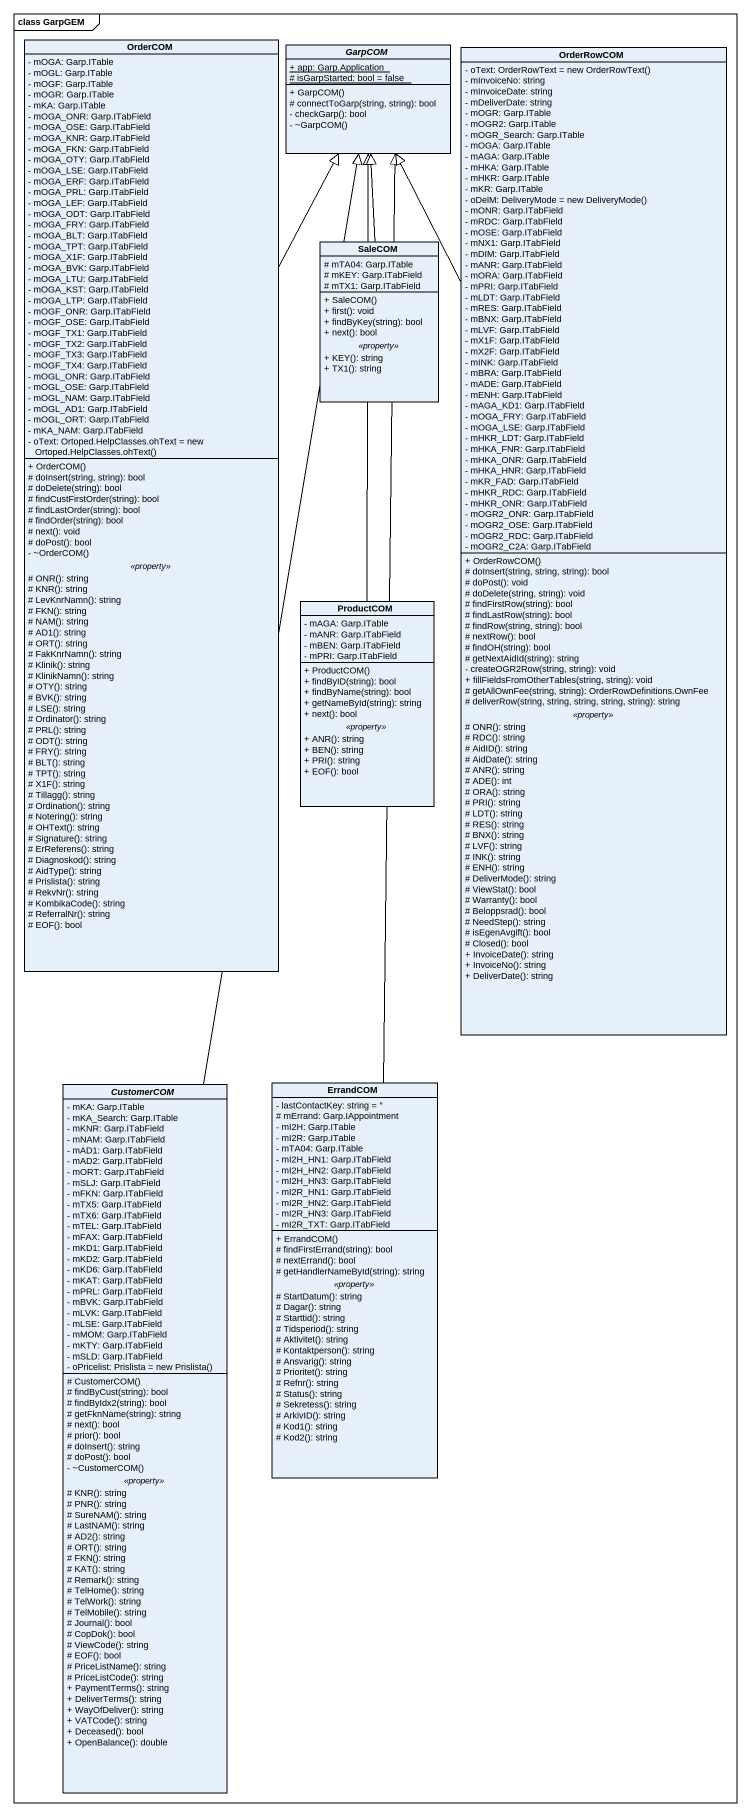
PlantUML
@startuml
mainframe class GarpGEM
hide circle
hide empty members
skinparam classAttributeIconSize 0
class OrderCOM {
  - mOGA: Garp.ITable
  - mOGL: Garp.ITable
  - mOGF: Garp.ITable
  - mOGR: Garp.ITable
  - mKA: Garp.ITable
  - mOGA_ONR: Garp.ITabField
  - mOGA_OSE: Garp.ITabField
  - mOGA_KNR: Garp.ITabField
  - mOGA_FKN: Garp.ITabField
  - mOGA_OTY: Garp.ITabField
  - mOGA_LSE: Garp.ITabField
  - mOGA_ERF: Garp.ITabField
  - mOGA_PRL: Garp.ITabField
  - mOGA_LEF: Garp.ITabField
  - mOGA_ODT: Garp.ITabField
  - mOGA_FRY: Garp.ITabField
  - mOGA_BLT: Garp.ITabField
  - mOGA_TPT: Garp.ITabField
  - mOGA_X1F: Garp.ITabField
  - mOGA_BVK: Garp.ITabField
  - mOGA_LTU: Garp.ITabField
  - mOGA_KST: Garp.ITabField
  - mOGA_LTP: Garp.ITabField
  - mOGF_ONR: Garp.ITabField
  - mOGF_OSE: Garp.ITabField
  - mOGF_TX1: Garp.ITabField
  - mOGF_TX2: Garp.ITabField
  - mOGF_TX3: Garp.ITabField
  - mOGF_TX4: Garp.ITabField
  - mOGL_ONR: Garp.ITabField
  - mOGL_OSE: Garp.ITabField
  - mOGL_NAM: Garp.ITabField
  - mOGL_AD1: Garp.ITabField
  - mOGL_ORT: Garp.ITabField
  - mKA_NAM: Garp.ITabField
  {field} - oText: Ortoped.HelpClasses.ohText = new Ortoped.HelpClasses.ohText()
  --
  + OrderCOM()
  # doInsert(string, string): bool
  # doDelete(string): bool
  # findCustFirstOrder(string): bool
  # findLastOrder(string): bool
  # findOrder(string): bool
  # next(): void
  # doPost(): bool
  - ~OrderCOM()
  .. <<property>> ..
  # ONR(): string
  # KNR(): string
  # LevKnrNamn(): string
  # FKN(): string
  # NAM(): string
  # AD1(): string
  # ORT(): string
  # FakKnrNamn(): string
  # Klinik(): string
  # KlinikNamn(): string
  # OTY(): string
  # BVK(): string
  # LSE(): string
  # Ordinator(): string
  # PRL(): string
  # ODT(): string
  # FRY(): string
  # BLT(): string
  # TPT(): string
  # X1F(): string
  # Tillagg(): string
  # Ordination(): string
  # Notering(): string
  # OHText(): string
  # Signature(): string
  # ErReferens(): string
  # Diagnoskod(): string
  # AidType(): string
  # Prislista(): string
  # RekvNr(): string
  # KombikaCode(): string
  # ReferralNr(): string
  # EOF(): bool
}
abstract class GarpCOM {
  {static} + app: Garp.Application
  {static} # isGarpStarted: bool = false
  + GarpCOM()
  # connectToGarp(string, string): bool
  - checkGarp(): bool
  - ~GarpCOM()
}
class OrderRowCOM {
  {field} - oText: OrderRowText = new OrderRowText()
  - mInvoiceNo: string
  - mInvoiceDate: string
  - mDeliverDate: string
  - mOGR: Garp.ITable
  - mOGR2: Garp.ITable
  - mOGR_Search: Garp.ITable
  - mOGA: Garp.ITable
  - mAGA: Garp.ITable
  - mHKA: Garp.ITable
  - mHKR: Garp.ITable
  - mKR: Garp.ITable
  {field} - oDelM: DeliveryMode = new DeliveryMode()
  - mONR: Garp.ITabField
  - mRDC: Garp.ITabField
  - mOSE: Garp.ITabField
  - mNX1: Garp.ITabField
  - mDIM: Garp.ITabField
  - mANR: Garp.ITabField
  - mORA: Garp.ITabField
  - mPRI: Garp.ITabField
  - mLDT: Garp.ITabField
  - mRES: Garp.ITabField
  - mBNX: Garp.ITabField
  - mLVF: Garp.ITabField
  - mX1F: Garp.ITabField
  - mX2F: Garp.ITabField
  - mINK: Garp.ITabField
  - mBRA: Garp.ITabField
  - mADE: Garp.ITabField
  - mENH: Garp.ITabField
  - mAGA_KD1: Garp.ITabField
  - mOGA_FRY: Garp.ITabField
  - mOGA_LSE: Garp.ITabField
  - mHKR_LDT: Garp.ITabField
  - mHKA_FNR: Garp.ITabField
  - mHKA_ONR: Garp.ITabField
  - mHKA_HNR: Garp.ITabField
  - mKR_FAD: Garp.ITabField
  - mHKR_RDC: Garp.ITabField
  - mHKR_ONR: Garp.ITabField
  - mOGR2_ONR: Garp.ITabField
  - mOGR2_OSE: Garp.ITabField
  - mOGR2_RDC: Garp.ITabField
  - mOGR2_C2A: Garp.ITabField
  --
  + OrderRowCOM()
  # doInsert(string, string, string): bool
  # doPost(): void
  # doDelete(string, string): void
  # findFirstRow(string): bool
  # findLastRow(string): bool
  # findRow(string, string): bool
  # nextRow(): bool
  # findOH(string): bool
  # getNextAidId(string): string
  - createOGR2Row(string, string): void
  + fillFieldsFromOtherTables(string, string): void
  # getAllOwnFee(string, string): OrderRowDefinitions.OwnFee
  # deliverRow(string, string, string, string, string): string
  .. <<property>> ..
  # ONR(): string
  # RDC(): string
  # AidID(): string
  # AidDate(): string
  # ANR(): string
  # ADE(): int
  # ORA(): string
  # PRI(): string
  # LDT(): string
  # RES(): string
  # BNX(): string
  # LVF(): string
  # INK(): string
  # ENH(): string
  # DeliverMode(): string
  # ViewStat(): bool
  # Warranty(): bool
  # Beloppsrad(): bool
  # NeedStep(): string
  # isEgenAvgift(): bool
  # Closed(): bool
  + InvoiceDate(): string
  + InvoiceNo(): string
  + DeliverDate(): string
}
class SaleCOM {
  # mTA04: Garp.ITable
  # mKEY: Garp.ITabField
  # mTX1: Garp.ITabField
  --
  + SaleCOM()
  + first(): void
  + findByKey(string): bool
  + next(): bool
  .. <<property>> ..
  + KEY(): string
  + TX1(): string
}
class ProductCOM {
  - mAGA: Garp.ITable
  - mANR: Garp.ITabField
  - mBEN: Garp.ITabField
  - mPRI: Garp.ITabField
  --
  + ProductCOM()
  + findByID(string): bool
  + findByName(string): bool
  + getNameById(string): string
  + next(): bool
  .. <<property>> ..
  + ANR(): string
  + BEN(): string
  + PRI(): string
  + EOF(): bool
}
abstract class CustomerCOM {
  - mKA: Garp.ITable
  - mKA_Search: Garp.ITable
  - mKNR: Garp.ITabField
  - mNAM: Garp.ITabField
  - mAD1: Garp.ITabField
  - mAD2: Garp.ITabField
  - mORT: Garp.ITabField
  - mSLJ: Garp.ITabField
  - mFKN: Garp.ITabField
  - mTX5: Garp.ITabField
  - mTX6: Garp.ITabField
  - mTEL: Garp.ITabField
  - mFAX: Garp.ITabField
  - mKD1: Garp.ITabField
  - mKD2: Garp.ITabField
  - mKD6: Garp.ITabField
  - mKAT: Garp.ITabField
  - mPRL: Garp.ITabField
  - mBVK: Garp.ITabField
  - mLVK: Garp.ITabField
  - mLSE: Garp.ITabField
  - mMOM: Garp.ITabField
  - mKTY: Garp.ITabField
  - mSLD: Garp.ITabField
  {field} - oPricelist: Prislista = new Prislista()
  --
  # CustomerCOM()
  # findByCust(string): bool
  # findByIdx2(string): bool
  # getFknName(string): string
  # next(): bool
  # prior(): bool
  # doInsert(): string
  # doPost(): bool
  - ~CustomerCOM()
  .. <<property>> ..
  # KNR(): string
  # PNR(): string
  # SureNAM(): string
  # LastNAM(): string
  # AD2(): string
  # ORT(): string
  # FKN(): string
  # KAT(): string
  # Remark(): string
  # TelHome(): string
  # TelWork(): string
  # TelMobile(): string
  # Journal(): bool
  # CopDok(): bool
  # ViewCode(): string
  # EOF(): bool
  # PriceListName(): string
  # PriceListCode(): string
  + PaymentTerms(): string
  + DeliverTerms(): string
  + WayOfDeliver(): string
  + VATCode(): string
  + Deceased(): bool
  + OpenBalance(): double
}
class ErrandCOM {
  - lastContactKey: string = ''
  # mErrand: Garp.IAppointment
  - mI2H: Garp.ITable
  - mI2R: Garp.ITable
  - mTA04: Garp.ITable
  - mI2H_HN1: Garp.ITabField
  - mI2H_HN2: Garp.ITabField
  - mI2H_HN3: Garp.ITabField
  - mI2R_HN1: Garp.ITabField
  - mI2R_HN2: Garp.ITabField
  - mI2R_HN3: Garp.ITabField
  - mI2R_TXT: Garp.ITabField
  --
  + ErrandCOM()
  # findFirstErrand(string): bool
  # nextErrand(): bool
  # getHandlerNameById(string): string
  .. <<property>> ..
  # StartDatum(): string
  # Dagar(): string
  # Starttid(): string
  # Tidsperiod(): string
  # Aktivitet(): string
  # Kontaktperson(): string
  # Ansvarig(): string
  # Prioritet(): string
  # Refnr(): string
  # Status(): string
  # Sekretess(): string
  # ArkivID(): string
  # Kod1(): string
  # Kod2(): string
}
OrderCOM -up-|> GarpCOM
OrderRowCOM -up-|> GarpCOM
SaleCOM -up-|> GarpCOM
ProductCOM -up-|> GarpCOM
CustomerCOM -up-|> GarpCOM
ErrandCOM -up-|> GarpCOM
@enduml
